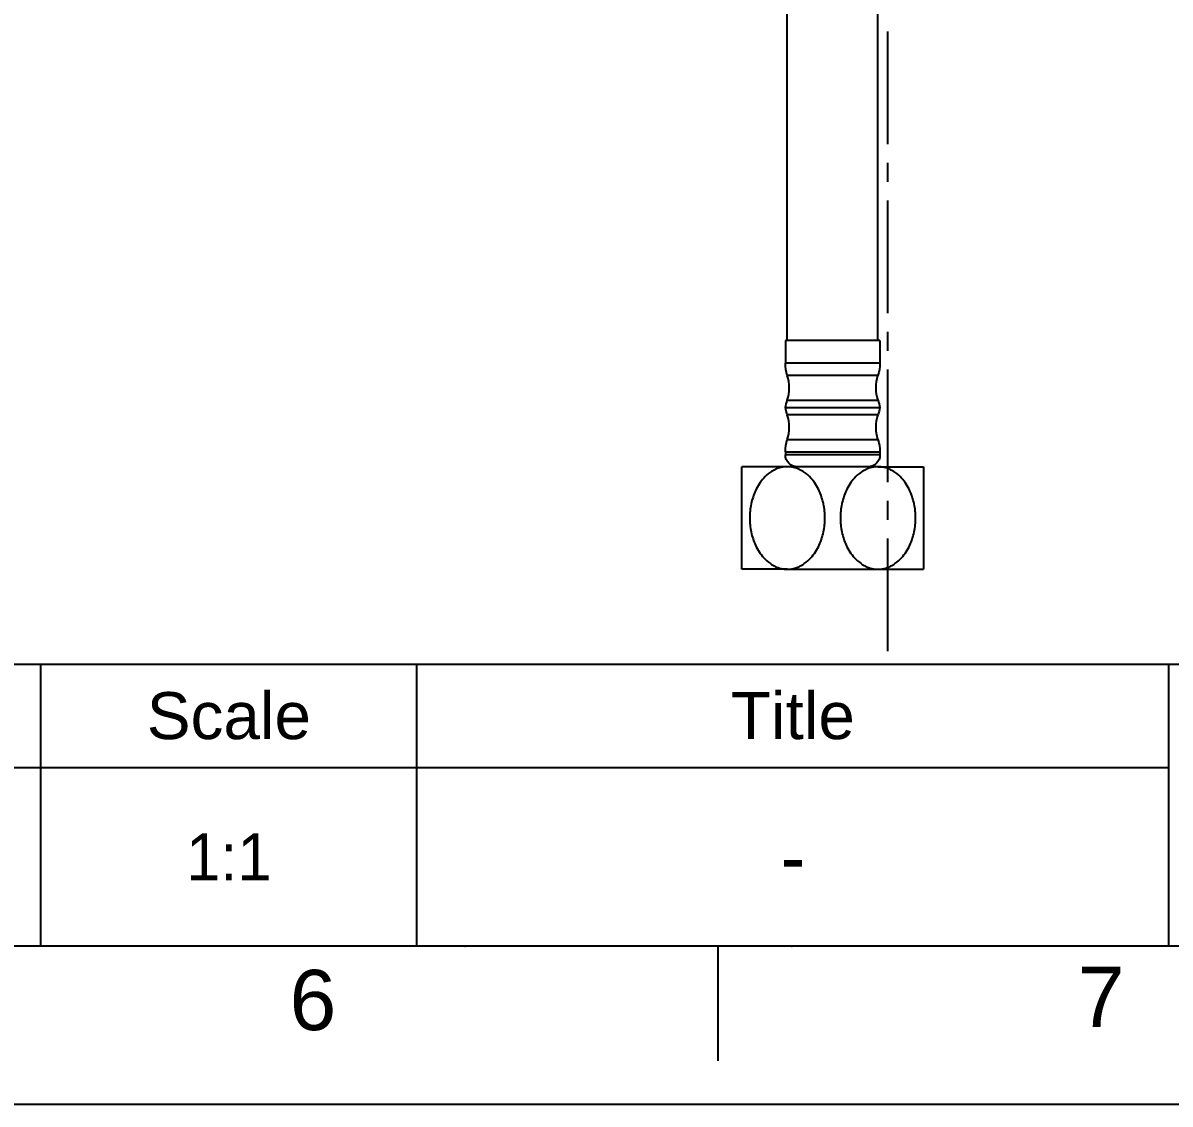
# Model space of a CAD drawing. Header units: millimetres. Extents: x 3724 to 4565, y 1133 to 1727.
# Drawn here: x 4256.9 to 4402.3, y 1132.7 to 1269.8 of the extents above; entities that cross this region are included whole.
import ezdxf

# ---------------------------------------------------------------- set-up
doc = ezdxf.new("R2010")
doc.units = ezdxf.units.MM
doc.linetypes.add('CENTER2', pattern=[28.575, 19.05, -3.175, 3.175, -3.175])
for name, color, linetype in [('DIM', 3, 'Continuous'), ('FORM', 7, 'Continuous'), ('TEXT', 2, 'Continuous'), ('중심선', 1, 'CENTER2')]:
    doc.layers.add(name, color=color, linetype=linetype)
doc.styles.add('ROMANS', font='Gulim.ttf')
doc.styles.get("Standard").update_dxf_attribs({"font": 'arial.ttf'})
doc.dimstyles.new('사본 ISO-25', dxfattribs={"dimtxt": 7, "dimasz": 7, "dimexe": 1.25, "dimexo": 0.625, "dimtad": 1, "dimtih": 1, "dimtoh": 1, "dimdec": 1, "dimdsep": 46, "dimtxsty": 'Standard', "dimcen": 2.5, "dimclrd": 3, "dimclre": 3, "dimclrt": 4, "dimadec": 0, "dimazin": 0, "dimtfac": 1, "dimtdec": 1, "dimtmove": 0, "dimatfit": 3, "dimfxl": 1, "dimarcsym": 0})

# ---------------------------------------------------------------- blocks, each defined once
blk = doc.blocks.new('*D20')
at = {"layer": 'Defpoints', "color": 0, "transparency": 16777216}
for p in [(4207.75, 1582), (4366.54, 1565.97), (4243.88, 1500.7), (4114.37, 1325.44), (4366.54, 1190.16)]:
    blk.add_point(p, dxfattribs=at)
at = {"layer": 'DIM', "color": 3, "lineweight": -2, "transparency": 16777216}
for start, end in [(250.754, 259.0222), (260.9749, 269.246)]:
    blk.add_arc((4366.54, 2018.27), 531.92, start, end, dxfattribs=at)
at = {"layer": 'DIM', "color": 3, "transparency": 16777216}
for points in [[(4190.82, 1514.99), (4191.6, 1517.19), (4184.62, 1518.44)], [(4359.55, 1487.57), (4359.54, 1485.24), (4366.54, 1486.36)]]:
    blk.add_solid(points, dxfattribs=at)
at = {"layer": 'DIM', "color": 4, "transparency": 16777216, "insert": (4274.18, 1494.44), "char_height": 7, "attachment_point": 5}
blk.add_mtext('20°', dxfattribs=at)

msp = doc.modelspace()

# ---------------------------------------------------------------- linework, layer by layer
at = {"extrusion": (0, 1, 0)}
for p, q in [((4353.8, 1229.55), (4353.8, 1283.91)), ((4365.3, 1229.55), (4365.3, 1283.91)), ((4365.55, 1229.55), (4353.55, 1229.55)), ((4353.55, 1229.55), (4353.55, 1226.68)), ((4365.55, 1229.55), (4365.55, 1226.68)), ((4365.55, 1226.68), (4353.55, 1226.68)), ((4365.3, 1225.12), (4353.8, 1225.12)), ((4353.8, 1221.98), (4365.31, 1221.98)), ((4353.58, 1221.05), (4365.52, 1221.05)), ((4365.31, 1220.13), (4353.8, 1220.13)), ((4353.8, 1216.99), (4365.3, 1216.99)), ((4353.55, 1215.43), (4365.55, 1215.43)), ((4353.55, 1215.43), (4353.55, 1215.05)), ((4365.55, 1215.05), (4353.55, 1215.05)), ((4365.55, 1215.43), (4365.55, 1215.05)), ((4353.8, 1213.55), (4348.05, 1213.55)), ((4365.3, 1213.55), (4353.8, 1213.55)), ((4365.3, 1213.55), (4371.05, 1213.55)), ((4353.8, 1200.55), (4348.05, 1200.55)), ((4353.8, 1200.55), (4365.3, 1200.55)), ((4365.3, 1200.55), (4371.05, 1200.55))]:
    msp.add_line(p, q, dxfattribs=at)
at = {"extrusion": (2.9663e-13, 0, -1)}
for centre, radius, start, end in [((-4358.55, 1226.68, 0), 5, 341.8051, 360), ((-4360.55, 1226.68, 0), 5, 180, 198.1949), ((-4358.54, 1220.4, 0), 5, 7.5472, 18.4013), ((-4360.56, 1220.4, 0), 5, 161.5987, 172.4528), ((-4358.54, 1221.71, 0), 5, 341.5987, 352.4528), ((-4360.56, 1221.71, 0), 5, 187.5472, 198.4013), ((-4358.55, 1215.43, 0), 5, 0, 18.1949), ((-4360.55, 1215.43, 0), 5, 161.8051, 180), ((-4355.05, 1215.05, 0), 1.5, 270, 0), ((-4364.05, 1215.05, 0), 1.5, 180, 270)]:
    msp.add_arc(centre, radius, start, end, dxfattribs=at)
for points, knots in [([(4353.8, 1221.98), (4353.96, 1222.48), (4354.05, 1223.01), (4354.05, 1223.55), (4354.05, 1224.08), (4353.97, 1224.61), (4353.8, 1225.12)], [0.0000166, 0.0000166, 0.0000166, 0.0000166, 0.5, 0.5, 0.5, 0.9999836, 0.9999836, 0.9999836, 0.9999836]), ([(4365.31, 1221.98), (4365.14, 1222.48), (4365.05, 1223.01), (4365.05, 1223.55), (4365.05, 1224.08), (4365.13, 1224.61), (4365.3, 1225.12)], [0.0000166, 0.0000166, 0.0000166, 0.0000166, 0.5, 0.5, 0.5, 0.9999836, 0.9999836, 0.9999836, 0.9999836]), ([(4353.8, 1216.99), (4353.97, 1217.5), (4354.05, 1218.03), (4354.05, 1218.56), (4354.05, 1219.1), (4353.96, 1219.63), (4353.8, 1220.13)], [0.0000164, 0.0000164, 0.0000164, 0.0000164, 0.5, 0.5, 0.5, 0.9999834, 0.9999834, 0.9999834, 0.9999834]), ([(4365.3, 1216.99), (4365.13, 1217.5), (4365.05, 1218.03), (4365.05, 1218.56), (4365.05, 1219.1), (4365.14, 1219.63), (4365.31, 1220.13)], [0.0000164, 0.0000164, 0.0000164, 0.0000164, 0.5, 0.5, 0.5, 0.9999834, 0.9999834, 0.9999834, 0.9999834]), ([(4348.05, 1200.55), (4348.05, 1200.55), (4348.05, 1200.58), (4348.05, 1200.7), (4348.05, 1200.8), (4348.05, 1201), (4348.05, 1201.13), (4348.05, 1201.46), (4348.05, 1201.74), (4348.05, 1202.23), (4348.05, 1202.49), (4348.05, 1203.04), (4348.05, 1203.33), (4348.05, 1204.11), (4348.05, 1204.68), (4348.05, 1205.87), (4348.05, 1206.49), (4348.05, 1207.62), (4348.05, 1208.23), (4348.05, 1209.43), (4348.05, 1210), (4348.05, 1210.78), (4348.05, 1211.07), (4348.05, 1211.62), (4348.05, 1211.88), (4348.05, 1212.37), (4348.05, 1212.65), (4348.05, 1212.98), (4348.05, 1213.11), (4348.05, 1213.31), (4348.05, 1213.41), (4348.05, 1213.53), (4348.05, 1213.55), (4348.05, 1213.55)], [1.779219, 1.779219, 1.779219, 1.779219, 1.864558, 1.864558, 1.949898, 1.949898, 2.025219, 2.025219, 2.140848, 2.140848, 2.235391, 2.235391, 2.329934, 2.329934, 2.499381, 2.499381, 2.668828, 2.668828, 2.838276, 2.838276, 3.007723, 3.007723, 3.102266, 3.102266, 3.196809, 3.196809, 3.312437, 3.312437, 3.387759, 3.387759, 3.473098, 3.473098, 3.558438, 3.558438, 3.558438, 3.558438]), ([(4353.8, 1213.55), (4353.55, 1213.55), (4353.29, 1213.53), (4352.76, 1213.41), (4352.5, 1213.31), (4352.07, 1213.11), (4351.84, 1212.98), (4351.37, 1212.65), (4351.05, 1212.37), (4350.61, 1211.88), (4350.41, 1211.62), (4350.05, 1211.07), (4349.89, 1210.78), (4349.54, 1210), (4349.34, 1209.43), (4349.09, 1208.23), (4349.03, 1207.62), (4349.03, 1206.49), (4349.09, 1205.87), (4349.34, 1204.68), (4349.54, 1204.11), (4349.89, 1203.33), (4350.05, 1203.04), (4350.41, 1202.49), (4350.61, 1202.23), (4351.05, 1201.74), (4351.37, 1201.46), (4351.84, 1201.13), (4352.07, 1201), (4352.5, 1200.8), (4352.76, 1200.7), (4353.29, 1200.58), (4353.55, 1200.55), (4353.8, 1200.55)], [0, 0, 0, 0, 0.085339, 0.085339, 0.170679, 0.170679, 0.246001, 0.246001, 0.361629, 0.361629, 0.456172, 0.456172, 0.550715, 0.550715, 0.720162, 0.720162, 0.889609, 0.889609, 1.059057, 1.059057, 1.228504, 1.228504, 1.323047, 1.323047, 1.41759, 1.41759, 1.533218, 1.533218, 1.60854, 1.60854, 1.693879, 1.693879, 1.779219, 1.779219, 1.779219, 1.779219]), ([(4353.8, 1200.55), (4354.05, 1200.55), (4354.32, 1200.58), (4354.84, 1200.7), (4355.1, 1200.8), (4355.53, 1201), (4355.77, 1201.13), (4356.24, 1201.46), (4356.55, 1201.74), (4356.99, 1202.23), (4357.19, 1202.49), (4357.55, 1203.04), (4357.71, 1203.33), (4358.07, 1204.11), (4358.26, 1204.68), (4358.51, 1205.87), (4358.57, 1206.49), (4358.57, 1207.62), (4358.51, 1208.23), (4358.26, 1209.43), (4358.07, 1210), (4357.71, 1210.78), (4357.55, 1211.07), (4357.19, 1211.62), (4356.99, 1211.88), (4356.55, 1212.37), (4356.24, 1212.65), (4355.77, 1212.98), (4355.53, 1213.11), (4355.1, 1213.31), (4354.84, 1213.41), (4354.32, 1213.53), (4354.05, 1213.55), (4353.8, 1213.55)], [1.779219, 1.779219, 1.779219, 1.779219, 1.864558, 1.864558, 1.949898, 1.949898, 2.025219, 2.025219, 2.140848, 2.140848, 2.235391, 2.235391, 2.329934, 2.329934, 2.499381, 2.499381, 2.668828, 2.668828, 2.838276, 2.838276, 3.007723, 3.007723, 3.102266, 3.102266, 3.196809, 3.196809, 3.312437, 3.312437, 3.387759, 3.387759, 3.473098, 3.473098, 3.558438, 3.558438, 3.558438, 3.558438]), ([(4365.3, 1213.55), (4365.05, 1213.55), (4364.79, 1213.53), (4364.26, 1213.41), (4364, 1213.31), (4363.57, 1213.11), (4363.34, 1212.98), (4362.87, 1212.65), (4362.55, 1212.37), (4362.11, 1211.88), (4361.91, 1211.62), (4361.55, 1211.07), (4361.39, 1210.78), (4361.04, 1210), (4360.84, 1209.43), (4360.59, 1208.23), (4360.53, 1207.62), (4360.53, 1206.49), (4360.59, 1205.87), (4360.84, 1204.68), (4361.04, 1204.11), (4361.39, 1203.33), (4361.55, 1203.04), (4361.91, 1202.49), (4362.11, 1202.23), (4362.55, 1201.74), (4362.87, 1201.46), (4363.34, 1201.13), (4363.57, 1201), (4364, 1200.8), (4364.26, 1200.7), (4364.79, 1200.58), (4365.05, 1200.55), (4365.3, 1200.55)], [0, 0, 0, 0, 0.085339, 0.085339, 0.170679, 0.170679, 0.246001, 0.246001, 0.361629, 0.361629, 0.456172, 0.456172, 0.550715, 0.550715, 0.720162, 0.720162, 0.889609, 0.889609, 1.059057, 1.059057, 1.228504, 1.228504, 1.323047, 1.323047, 1.41759, 1.41759, 1.533218, 1.533218, 1.60854, 1.60854, 1.693879, 1.693879, 1.779219, 1.779219, 1.779219, 1.779219]), ([(4365.3, 1200.55), (4365.55, 1200.55), (4365.82, 1200.58), (4366.34, 1200.7), (4366.6, 1200.8), (4367.03, 1201), (4367.27, 1201.13), (4367.74, 1201.46), (4368.05, 1201.74), (4368.49, 1202.23), (4368.69, 1202.49), (4369.05, 1203.04), (4369.21, 1203.33), (4369.57, 1204.11), (4369.76, 1204.68), (4370.01, 1205.87), (4370.07, 1206.49), (4370.07, 1207.62), (4370.01, 1208.23), (4369.76, 1209.43), (4369.57, 1210), (4369.21, 1210.78), (4369.05, 1211.07), (4368.69, 1211.62), (4368.49, 1211.88), (4368.05, 1212.37), (4367.74, 1212.65), (4367.27, 1212.98), (4367.03, 1213.11), (4366.6, 1213.31), (4366.34, 1213.41), (4365.82, 1213.53), (4365.55, 1213.55), (4365.3, 1213.55)], [1.779219, 1.779219, 1.779219, 1.779219, 1.864558, 1.864558, 1.949898, 1.949898, 2.025219, 2.025219, 2.140848, 2.140848, 2.235391, 2.235391, 2.329934, 2.329934, 2.499381, 2.499381, 2.668828, 2.668828, 2.838276, 2.838276, 3.007723, 3.007723, 3.102266, 3.102266, 3.196809, 3.196809, 3.312437, 3.312437, 3.387759, 3.387759, 3.473098, 3.473098, 3.558438, 3.558438, 3.558438, 3.558438]), ([(4371.05, 1213.55), (4371.05, 1213.55), (4371.05, 1213.53), (4371.05, 1213.41), (4371.05, 1213.31), (4371.05, 1213.11), (4371.05, 1212.98), (4371.05, 1212.65), (4371.05, 1212.37), (4371.05, 1211.88), (4371.05, 1211.62), (4371.05, 1211.07), (4371.05, 1210.78), (4371.05, 1210), (4371.05, 1209.43), (4371.05, 1208.23), (4371.05, 1207.62), (4371.05, 1206.49), (4371.05, 1205.87), (4371.05, 1204.68), (4371.05, 1204.11), (4371.05, 1203.33), (4371.05, 1203.04), (4371.05, 1202.49), (4371.05, 1202.23), (4371.05, 1201.74), (4371.05, 1201.46), (4371.05, 1201.13), (4371.05, 1201), (4371.05, 1200.8), (4371.05, 1200.7), (4371.05, 1200.58), (4371.05, 1200.55), (4371.05, 1200.55)], [0, 0, 0, 0, 0.085339, 0.085339, 0.170679, 0.170679, 0.246001, 0.246001, 0.361629, 0.361629, 0.456172, 0.456172, 0.550715, 0.550715, 0.720162, 0.720162, 0.889609, 0.889609, 1.059057, 1.059057, 1.228504, 1.228504, 1.323047, 1.323047, 1.41759, 1.41759, 1.533218, 1.533218, 1.60854, 1.60854, 1.693879, 1.693879, 1.778795, 1.778795, 1.778795, 1.778795])]:
    msp.add_open_spline(points, degree=3, knots=knots)
at = {"layer": 'FORM'}
for p, q in [((3900.39, 1188.5), (4545.21, 1188.5)), ((4259.15, 1152.74), (4259.15, 1188.5)), ((4306.83, 1152.74), (4306.83, 1188.5)), ((4402.18, 1152.74), (4402.18, 1188.5)), ((3844.37, 1175.39), (4402.18, 1175.39))]:
    msp.add_line(p, q, dxfattribs=at)
at = {"layer": 'FORM', "color": 7, "linetype": 'Continuous'}
for p, q in [((4545.21, 1152.74), (3744.26, 1152.74)), ((4344.97, 1152.74), (4344.97, 1138.19)), ((3724.23, 1132.72), (4565.23, 1132.72))]:
    msp.add_line(p, q, dxfattribs=at)
at = {"layer": 'FORM'}
for p in [(4312.95, 1152.74), (4354.39, 1152.74)]:
    msp.add_point(p, dxfattribs=at)
at = {"layer": '중심선', "color": 1, "ltscale": 0.75}
msp.add_line((4366.54, 1190.16), (4366.54, 1565.97), dxfattribs=at)

# ---------------------------------------------------------------- texts
at = {"layer": 'FORM', "char_height": 7.63, "attachment_point": 5}
for s, insert in [('6', (4293.65, 1145.86)), ('7', (4393.6, 1146.31))]:
    msp.add_mtext_dynamic_manual_height_columns(s, width=50.0595, gutter_width=12.51, heights=[0], dxfattribs=dict(at, insert=insert))
at = {"layer": 'TEXT', "char_height": 5.959, "attachment_point": 5}
for s, width, insert in [('Scale', 47.6757, (4282.99, 1181.94)), ('Title', 95.3515, (4354.51, 1181.94))]:
    msp.add_mtext_dynamic_manual_height_columns(s, width=width, gutter_width=29.8, heights=[0], dxfattribs=dict(at, insert=insert))
at = {"layer": 'TEXT', "attachment_point": 5, "style": 'ROMANS'}
for s, width, insert, char_height in [('1:1', 47.6757, (4282.99, 1164.06), 5.959), ('-', 95.3515, (4354.51, 1164.06), 7.15)]:
    msp.add_mtext_dynamic_manual_height_columns(s, width=width, gutter_width=29.8, heights=[0], dxfattribs=dict(at, insert=insert, char_height=char_height))

# ---------------------------------------------------------------- dimensions: what is measured, and where the dimension line sits
at = {"layer": 'DIM'}
dim = msp.add_angular_dim_2l(base=(4243.88, 1500.7), line1=((4207.75, 1582), (4114.37, 1325.44)), line2=((4366.54, 1190.16), (4366.54, 1565.97)), dimstyle='사본 ISO-25', override={"dimgap": 2, "dimtad": 0}, dxfattribs=at)
dim.commit()
dim.dimension.update_dxf_attribs({"geometry": '*D20', "text_midpoint": (4274.18, 1494.44)})

doc.saveas('drawing.dxf')
